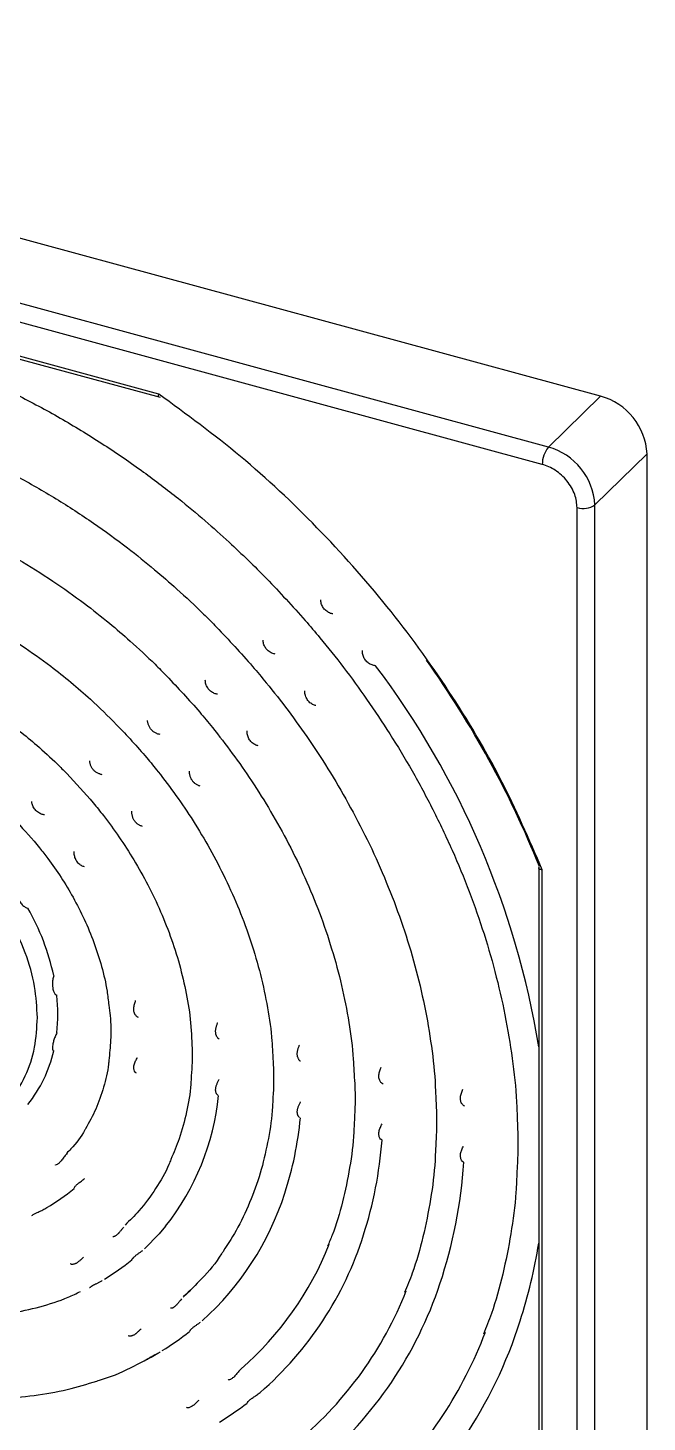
# Model space of a CAD drawing. Header units: millimetres. Extents: x 0 to 3353, y 0 to 2591.
# Drawn here: x 2171.1 to 2218.2, y 779.8 to 885.8 of the extents above; entities that cross this region are included whole.
import ezdxf

# ---------------------------------------------------------------- set-up
doc = ezdxf.new("R2010")
doc.units = ezdxf.units.MM
doc.header["$LTSCALE"] = 12

msp = doc.modelspace()

# ---------------------------------------------------------------- linework, layer by layer
at = {"color": 7, "linetype": 'Continuous', "lineweight": 25}
for p, q in [((2214.63, 857.83), (2111.6, 885.83)), ((2210.67, 853.95), (2107.63, 881.96)), ((2210.2, 852.64), (2107.16, 880.64)), ((2181.04, 857.99), (2136.32, 870.15)), ((2136.42, 869.89), (2181.15, 857.74)), ((2210.67, 853.95), (2214.63, 857.83)), ((2214.2, 849.56), (2218.17, 853.44)), ((2218.17, 753.58), (2218.17, 853.44)), ((2212.85, 749.49), (2212.85, 849.35)), ((2214.2, 749.7), (2214.2, 849.56)), ((2209.93, 822.04), (2209.93, 778.69)), ((2210.2, 778.47), (2210.2, 821.81)), ((2183.46, 789.83), (2182.9, 789.31))]:
    msp.add_line(p, q, dxfattribs=at)
at = {"color": 7, "linetype": 'Continuous', "lineweight": 25, "flags": 128}
msp.add_lwpolyline([(2181.55, 794.71), (2181.06, 794.13), (2179.95, 792.98)], dxfattribs=at)
at = {"color": 7, "linetype": 'Continuous', "lineweight": 25}
for centre, radius, start, end in [((2213.32, 853.15), 4.86, 3.3916, 74.3338), ((2212.24, 852.65), 2.04, 140.5129, 180.3434), ((2209.35, 849.28), 4.86, 3.3916, 74.3338), ((2213.31, 850.82), 1.54, 252.696, 305.3989), ((2138.87, 793.33), 76.7, 22.0018, 35.3977), ((2155.61, 810.03), 17.84, 12.0801, 29.8242), ((2160.08, 810.84), 13.29, 353.837, 6.163), ((2163.33, 810.24), 9.97, 321.0929, 347.2952), ((2165.9, 807.85), 13.46, 299.4815, 310.303), ((2169.48, 804.02), 22.21, 312.0218, 342.1616), ((2171.45, 802), 26.39, 310.9518, 342.4796), ((2171.1, 802.44), 24.65, 311.0972, 338.3241), ((2167.94, 805.78), 17.55, 300.7448, 309.0398), ((2173.11, 800.37), 28.76, 310.2297, 338.4374), ((2173.46, 799.94), 30.51, 310.1551, 341.6588), ((2169.98, 803.7), 21.64, 301.5297, 308.2548), ((2175.44, 797.91), 34.67, 309.5495, 342.5363), ((2174.96, 798.41), 33.07, 314.4609, 339.191), ((2172.01, 801.62), 25.73, 302.0648, 307.7198)]:
    msp.add_arc(centre, radius, start, end, dxfattribs=at)
at = {"color": 8, "linetype": 'Continuous', "lineweight": 25}
for centre, radius, start, end in [((2145.03, 797.69), 65.78, 9.326, 37.0593), ((2166.56, 806.59), 19.13, 321.6266, 354.1514), ((2165.67, 805.37), 26.25, 341.9137, 354.7146), ((2166.67, 803.66), 31.44, 342.2203, 355.6254), ((2167.8, 801.93), 36.51, 341.4877, 356.2965), ((2169.99, 799.91), 40.47, 342.1592, 350.7652)]:
    msp.add_arc(centre, radius, start, end, dxfattribs=at)
at = {"color": 7, "linetype": 'Continuous', "lineweight": 25}
for points, knots in [([(2161.12, 861.62), (2161.98, 861.34), (2163.99, 860.7), (2167.12, 859.42), (2170.47, 857.86), (2173.74, 856.09), (2176.88, 854.16), (2179.81, 852.14), (2182.36, 850.2), (2184.52, 848.41), (2186.78, 846.4), (2188.3, 844.9), (2189.24, 843.96)], [0, 0, 0, 0, 0.085507, 0.198542, 0.311005, 0.422556, 0.532488, 0.639086, 0.736783, 0.813721, 0.884977, 1, 1, 1, 1]), ([(2181.07, 857.76), (2181.06, 857.76), (2181.04, 857.78), (2181.02, 857.83), (2181.02, 857.9), (2181.04, 857.96), (2181.04, 857.99)], [0, 0, 0, 0, 0.197144, 0.532173, 0.749633, 1, 1, 1, 1]), ([(2210.2, 821.81), (2209.2, 824.12), (2207.18, 828.75), (2203.18, 835.48), (2198.5, 841.91), (2193.17, 847.89), (2187.36, 853.36), (2183.14, 856.45), (2181.04, 857.99)], [0, 0, 0, 0, 0.165133, 0.331912, 0.5, 0.668098, 0.834872, 1, 1, 1, 1]), ([(2161.16, 855.61), (2162.1, 855.29), (2164.11, 854.62), (2167.14, 853.32), (2170.23, 851.78), (2173.22, 850.07), (2176.03, 848.24), (2178.53, 846.42), (2180.63, 844.73), (2182.56, 843.05), (2184.13, 841.59), (2185.11, 840.59), (2185.44, 840.26)], [0, 0, 0, 0, 0.107702, 0.229435, 0.350272, 0.469567, 0.585805, 0.694447, 0.783696, 0.859201, 0.952396, 1, 1, 1, 1]), ([(2212.85, 849.35), (2212.82, 849.68), (2212.76, 850.2), (2212.43, 850.88), (2212.09, 851.39), (2211.67, 851.83), (2211.05, 852.32), (2210.53, 852.52), (2210.2, 852.64)], [0, 0, 0, 0, 0.239443, 0.369664, 0.5, 0.630221, 0.760557, 1, 1, 1, 1]), ([(2161.11, 849.61), (2161.32, 849.54), (2162.51, 849.19), (2164.66, 848.31), (2167.54, 846.99), (2170.32, 845.48), (2172.94, 843.83), (2175.25, 842.19), (2177.21, 840.65), (2179, 839.1), (2180.45, 837.76), (2181.35, 836.85), (2181.64, 836.55)], [0, 0, 0, 0, 0.027969, 0.1608657, 0.2927622, 0.4229429, 0.5497222, 0.6680132, 0.7649424, 0.8475573, 0.9503281, 1, 1, 1, 1]), ([(2156.71, 844.78), (2157.04, 844.72), (2158.27, 844.5), (2160.4, 843.88), (2163.07, 842.92), (2165.69, 841.75), (2168.21, 840.4), (2170.59, 838.92), (2172.63, 837.46), (2174.37, 836.08), (2176.06, 834.61), (2177.19, 833.5), (2177.84, 832.84)], [0, 0, 0, 0, 0.0443837, 0.1641211, 0.2831677, 0.4011475, 0.5172397, 0.6293843, 0.7373006, 0.814022, 0.8912465, 1, 1, 1, 1]), ([(2189.24, 843.96), (2190.23, 842.91), (2191.62, 841.44), (2193.55, 839.16), (2195.13, 837.18), (2196.9, 834.74), (2198.65, 832.12), (2200.34, 829.32), (2201.92, 826.37), (2203.38, 823.3), (2204.68, 820.15), (2205.81, 816.92), (2206.74, 813.65), (2207.48, 810.35), (2207.99, 807.05), (2208.25, 804.64), (2208.28, 803.35), (2208.28, 803.14)], [0, 0, 0, 0, 0.089516, 0.125507, 0.18525, 0.247185, 0.313533, 0.382684, 0.453989, 0.526937, 0.601169, 0.676429, 0.752532, 0.829351, 0.906799, 0.984823, 1, 1, 1, 1]), ([(2194.28, 841.27), (2194.24, 841.28), (2194.12, 841.29), (2193.87, 841.41), (2193.62, 841.62), (2193.44, 841.9), (2193.36, 842.16), (2193.36, 842.29), (2193.36, 842.34)], [0, 0, 0, 0, 0.082863, 0.285926, 0.50226, 0.704987, 0.903615, 1, 1, 1, 1]), ([(2185.44, 840.26), (2186.37, 839.28), (2187.66, 837.9), (2189.45, 835.76), (2190.91, 833.9), (2192.55, 831.61), (2194.14, 829.15), (2195.67, 826.51), (2197.1, 823.74), (2198.38, 820.86), (2199.5, 817.9), (2200.45, 814.89), (2201.2, 811.84), (2201.74, 808.78), (2202.03, 806.43), (2202.07, 805.13), (2202.08, 804.83)], [0, 0, 0, 0, 0.096189, 0.134925, 0.199205, 0.265837, 0.337208, 0.411578, 0.488249, 0.566673, 0.646467, 0.72736, 0.809164, 0.891751, 0.975044, 1, 1, 1, 1]), ([(2156.71, 838.76), (2157.02, 838.71), (2158.11, 838.53), (2160.02, 837.99), (2162.38, 837.14), (2164.68, 836.09), (2166.85, 834.89), (2168.78, 833.63), (2170.39, 832.43), (2171.88, 831.21), (2173.07, 830.12), (2173.8, 829.38), (2174.05, 829.14)], [0, 0, 0, 0, 0.050004, 0.179864, 0.308668, 0.435734, 0.559407, 0.674666, 0.7695, 0.850353, 0.950752, 1, 1, 1, 1]), ([(2189.9, 838.22), (2189.86, 838.22), (2189.74, 838.24), (2189.49, 838.35), (2189.23, 838.56), (2189.06, 838.84), (2188.98, 839.1), (2188.97, 839.24), (2188.97, 839.28)], [0, 0, 0, 0, 0.0827577, 0.2857073, 0.5022935, 0.7054542, 0.9041052, 1, 1, 1, 1]), ([(2197.52, 837.33), (2197.43, 837.34), (2197.26, 837.37), (2196.98, 837.51), (2196.74, 837.74), (2196.59, 838.03), (2196.52, 838.3), (2196.52, 838.44), (2196.52, 838.48)], [0, 0, 0, 0, 0.182565, 0.364616, 0.553946, 0.731765, 0.91148, 1, 1, 1, 1]), ([(2181.64, 836.55), (2182.5, 835.64), (2183.69, 834.37), (2185.33, 832.39), (2186.67, 830.65), (2188.15, 828.53), (2189.59, 826.23), (2190.95, 823.78), (2192.19, 821.2), (2193.29, 818.53), (2194.22, 815.79), (2194.98, 813), (2195.52, 810.2), (2195.82, 808.03), (2195.86, 806.81), (2195.88, 806.51)], [0, 0, 0, 0, 0.104651, 0.146868, 0.216902, 0.289489, 0.367222, 0.4482, 0.531662, 0.617013, 0.703844, 0.791869, 0.8809, 0.970818, 1, 1, 1, 1]), ([(2185.51, 835.16), (2185.48, 835.17), (2185.35, 835.18), (2185.11, 835.29), (2184.85, 835.5), (2184.67, 835.78), (2184.59, 836.04), (2184.59, 836.18), (2184.58, 836.22)], [0, 0, 0, 0, 0.082616, 0.285409, 0.502321, 0.706065, 0.904759, 1, 1, 1, 1]), ([(2192.98, 834.31), (2192.94, 834.31), (2192.82, 834.34), (2192.59, 834.46), (2192.36, 834.68), (2192.21, 834.97), (2192.14, 835.24), (2192.14, 835.38), (2192.14, 835.43)], [0, 0, 0, 0, 0.08395, 0.288028, 0.499944, 0.699204, 0.90101, 1, 1, 1, 1]), ([(2177.84, 832.84), (2178.62, 832.02), (2179.71, 830.86), (2181.18, 829.04), (2182.38, 827.45), (2183.7, 825.5), (2184.96, 823.39), (2186.13, 821.13), (2187.18, 818.77), (2188.08, 816.33), (2188.81, 813.83), (2189.33, 811.31), (2189.62, 809.41), (2189.67, 808.38), (2189.68, 808.17)], [0, 0, 0, 0, 0.115793, 0.162601, 0.240213, 0.320638, 0.406738, 0.496399, 0.58878, 0.683228, 0.779303, 0.876712, 0.975276, 1, 1, 1, 1]), ([(2181.14, 832.1), (2181.1, 832.11), (2181.03, 832.12), (2180.93, 832.15), (2180.84, 832.19), (2180.74, 832.24), (2180.66, 832.29), (2180.6, 832.34), (2180.54, 832.39), (2180.48, 832.46), (2180.41, 832.54), (2180.35, 832.63), (2180.3, 832.73), (2180.26, 832.83), (2180.22, 832.93), (2180.2, 833.03), (2180.19, 833.11), (2180.18, 833.15), (2180.18, 833.16)], [0, 0, 0, 0, 0.082483, 0.148963, 0.215439, 0.284886, 0.356004, 0.391872, 0.427161, 0.502344, 0.569307, 0.636268, 0.706914, 0.772132, 0.837347, 0.905554, 0.975844, 1, 1, 1, 1]), ([(2188.59, 831.25), (2188.56, 831.25), (2188.44, 831.28), (2188.21, 831.4), (2187.97, 831.62), (2187.82, 831.92), (2187.76, 832.19), (2187.76, 832.33), (2187.76, 832.37)], [0, 0, 0, 0, 0.084035, 0.288185, 0.49976, 0.699004, 0.901346, 1, 1, 1, 1]), ([(2176.75, 829.04), (2176.72, 829.05), (2176.65, 829.06), (2176.55, 829.1), (2176.45, 829.13), (2176.35, 829.18), (2176.28, 829.23), (2176.21, 829.28), (2176.15, 829.33), (2176.09, 829.39), (2176.01, 829.48), (2175.95, 829.57), (2175.9, 829.67), (2175.86, 829.76), (2175.83, 829.86), (2175.8, 829.96), (2175.79, 830.04), (2175.79, 830.08), (2175.79, 830.1)], [0, 0, 0, 0, 0.082176, 0.148543, 0.214905, 0.284208, 0.355538, 0.391511, 0.426906, 0.502284, 0.569646, 0.637006, 0.708107, 0.77338, 0.838649, 0.906937, 0.976772, 1, 1, 1, 1]), ([(2174.05, 829.14), (2174.73, 828.4), (2175.7, 827.37), (2177, 825.73), (2178.05, 824.3), (2179.18, 822.54), (2180.25, 820.64), (2181.21, 818.61), (2182.05, 816.5), (2182.72, 814.32), (2183.2, 812.11), (2183.45, 810.61), (2183.48, 809.87), (2183.49, 809.86)], [0, 0, 0, 0, 0.131758, 0.185146, 0.273615, 0.365254, 0.463312, 0.565373, 0.670484, 0.777919, 0.88721, 0.998077, 1, 1, 1, 1]), ([(2184.2, 828.18), (2184.17, 828.19), (2184.1, 828.2), (2184.01, 828.24), (2183.92, 828.29), (2183.83, 828.35), (2183.76, 828.4), (2183.71, 828.45), (2183.66, 828.51), (2183.6, 828.58), (2183.54, 828.67), (2183.49, 828.76), (2183.45, 828.86), (2183.42, 828.97), (2183.4, 829.07), (2183.38, 829.18), (2183.37, 829.26), (2183.37, 829.31), (2183.37, 829.32)], [0, 0, 0, 0, 0.084218, 0.151204, 0.218189, 0.288381, 0.357461, 0.392307, 0.426577, 0.499615, 0.564917, 0.630214, 0.698794, 0.765451, 0.832104, 0.901744, 0.973321, 1, 1, 1, 1]), ([(2171.82, 810.57), (2171.77, 809.81), (2171.68, 808.23), (2170.95, 806.06), (2169.74, 804.11), (2168.03, 802.53), (2165.93, 801.45), (2163.58, 800.91), (2161.13, 800.89), (2158.68, 801.34), (2156.23, 802.22), (2153.78, 803.57), (2151.43, 805.39), (2149.33, 807.62), (2147.62, 810.12), (2146.4, 812.73), (2145.7, 815.29), (2145.47, 817.73), (2145.7, 820.04), (2146.4, 822.23), (2147.62, 824.18), (2149.33, 825.75), (2151.43, 826.83), (2153.78, 827.37), (2156.23, 827.39), (2158.68, 826.94), (2161.13, 826.06), (2163.58, 824.71), (2165.93, 822.89), (2168.03, 820.66), (2169.74, 818.16), (2170.95, 815.55), (2171.68, 812.98), (2171.77, 811.36), (2171.82, 810.57)], [0, 0, 0, 0, 0.029129, 0.060003, 0.09216, 0.125, 0.15784, 0.189997, 0.220871, 0.25, 0.279129, 0.310003, 0.34216, 0.375, 0.40784, 0.439997, 0.470871, 0.5, 0.529129, 0.560003, 0.59216, 0.625, 0.65784, 0.689997, 0.720871, 0.75, 0.779129, 0.810003, 0.84216, 0.875, 0.90784, 0.939997, 0.970871, 1, 1, 1, 1]), ([(2172.36, 825.99), (2172.32, 825.99), (2172.2, 826.01), (2171.95, 826.11), (2171.68, 826.31), (2171.49, 826.59), (2171.4, 826.84), (2171.39, 826.97), (2171.38, 827.01)], [0, 0, 0, 0, 0.081578, 0.283118, 0.502042, 0.709945, 0.909348, 1, 1, 1, 1]), ([(2179.81, 825.11), (2179.77, 825.12), (2179.71, 825.14), (2179.61, 825.18), (2179.52, 825.23), (2179.44, 825.28), (2179.37, 825.34), (2179.32, 825.39), (2179.26, 825.45), (2179.21, 825.52), (2179.15, 825.61), (2179.1, 825.7), (2179.06, 825.8), (2179.03, 825.91), (2179.01, 826.01), (2179, 826.12), (2178.99, 826.21), (2178.99, 826.25), (2178.99, 826.27)], [0, 0, 0, 0, 0.084429, 0.151468, 0.218507, 0.288778, 0.357667, 0.392415, 0.426591, 0.499406, 0.564739, 0.630069, 0.698648, 0.765684, 0.832717, 0.902764, 0.974007, 1, 1, 1, 1]), ([(2170.25, 825.43), (2170.84, 824.8), (2171.67, 823.9), (2172.76, 822.48), (2173.64, 821.23), (2174.56, 819.69), (2175.41, 818.04), (2176.14, 816.27), (2176.72, 814.45), (2177.1, 812.84), (2177.2, 811.87), (2177.24, 811.51)], [0, 0, 0, 0, 0.156662, 0.220324, 0.325717, 0.434806, 0.551445, 0.672746, 0.797606, 0.925217, 1, 1, 1, 1]), ([(2175.39, 822.04), (2175.36, 822.05), (2175.24, 822.07), (2175.02, 822.21), (2174.8, 822.44), (2174.66, 822.74), (2174.6, 823.01), (2174.61, 823.16), (2174.61, 823.2)], [0, 0, 0, 0, 0.084779, 0.28955, 0.499241, 0.698835, 0.905087, 1, 1, 1, 1]), ([(2210.2, 821.81), (2210.16, 821.81), (2210.1, 821.82), (2210.01, 821.85), (2209.96, 821.89), (2209.93, 821.93), (2209.93, 821.95), (2209.93, 821.96)], [0, 0, 0, 0, 0.224902, 0.420263, 0.72131, 0.909964, 1, 1, 1, 1]), ([(2170.21, 820.31), (2170.21, 820.21), (2170.21, 820.02), (2170.3, 819.7), (2170.45, 819.4), (2170.65, 819.14), (2170.88, 818.96), (2171.02, 818.92), (2171.09, 818.9)], [0, 0, 0, 0, 0.169301, 0.338568, 0.498567, 0.672184, 0.845794, 1, 1, 1, 1]), ([(2173.06, 813.76), (2173.03, 813.66), (2172.97, 813.45), (2172.95, 813.11), (2172.98, 812.79), (2173.05, 812.52), (2173.16, 812.33), (2173.25, 812.29), (2173.29, 812.27)], [0, 0, 0, 0, 0.171842, 0.343601, 0.501438, 0.672876, 0.844371, 1, 1, 1, 1]), ([(2177.24, 811.51), (2177.28, 811.25), (2177.4, 810.35), (2177.42, 808.93), (2177.3, 807.83), (2177.25, 807.32)], [0, 0, 0, 0, 0.183247, 0.622143, 1, 1, 1, 1]), ([(2179.51, 810.58), (2179.46, 810.6), (2179.36, 810.65), (2179.21, 810.84), (2179.13, 811.11), (2179.15, 811.43), (2179.21, 811.69), (2179.27, 811.83), (2179.28, 811.88)], [0, 0, 0, 0, 0.18064, 0.360442, 0.555752, 0.741231, 0.919125, 1, 1, 1, 1]), ([(2185.63, 808.93), (2185.61, 808.95), (2185.57, 808.97), (2185.52, 809.03), (2185.48, 809.09), (2185.44, 809.16), (2185.41, 809.23), (2185.39, 809.29), (2185.38, 809.35), (2185.37, 809.43), (2185.36, 809.53), (2185.37, 809.64), (2185.38, 809.74), (2185.41, 809.84), (2185.43, 809.94), (2185.47, 810.05), (2185.5, 810.13), (2185.52, 810.17), (2185.52, 810.18)], [0, 0, 0, 0, 0.082176, 0.148543, 0.214905, 0.284208, 0.355538, 0.391511, 0.426906, 0.502284, 0.569646, 0.637006, 0.708107, 0.77338, 0.838649, 0.906937, 0.976772, 1, 1, 1, 1]), ([(2173.29, 809.41), (2173.24, 809.31), (2173.15, 809.12), (2173.04, 808.8), (2172.98, 808.5), (2172.95, 808.26), (2172.98, 808.09), (2173.03, 808.06), (2173.06, 808.04)], [0, 0, 0, 0, 0.169301, 0.338568, 0.498567, 0.672184, 0.845794, 1, 1, 1, 1]), ([(2183.49, 809.86), (2183.54, 809.13), (2183.63, 807.69), (2183.53, 806.31), (2183.48, 805.63)], [0, 0, 0, 0, 0.505704, 1, 1, 1, 1]), ([(2189.68, 808.17), (2189.72, 807.54), (2189.82, 806.09), (2189.74, 804.7), (2189.69, 803.92)], [0, 0, 0, 0, 0.438405, 1, 1, 1, 1]), ([(2191.82, 807.25), (2191.81, 807.26), (2191.77, 807.29), (2191.72, 807.34), (2191.68, 807.4), (2191.64, 807.48), (2191.62, 807.54), (2191.6, 807.6), (2191.58, 807.67), (2191.57, 807.75), (2191.57, 807.85), (2191.58, 807.95), (2191.6, 808.05), (2191.62, 808.15), (2191.65, 808.25), (2191.69, 808.35), (2191.72, 808.44), (2191.73, 808.48), (2191.74, 808.49)], [0, 0, 0, 0, 0.082483, 0.148963, 0.215439, 0.284886, 0.356004, 0.391872, 0.427161, 0.502344, 0.569307, 0.636268, 0.706914, 0.772132, 0.837347, 0.905554, 0.975844, 1, 1, 1, 1]), ([(2177.25, 807.32), (2177.24, 807.23), (2177.18, 806.52), (2176.86, 805.26), (2176.3, 803.6), (2175.75, 802.61), (2175.47, 802.12)], [0, 0, 0, 0, 0.047438, 0.362866, 0.685389, 1, 1, 1, 1]), ([(2179.34, 806.34), (2179.31, 806.36), (2179.23, 806.39), (2179.15, 806.58), (2179.13, 806.84), (2179.21, 807.13), (2179.32, 807.37), (2179.4, 807.51), (2179.42, 807.55)], [0, 0, 0, 0, 0.183132, 0.3658975, 0.5530543, 0.731199, 0.915287, 1, 1, 1, 1]), ([(2198.1, 805.52), (2198.06, 805.55), (2197.96, 805.59), (2197.83, 805.79), (2197.76, 806.05), (2197.79, 806.36), (2197.87, 806.62), (2197.93, 806.76), (2197.95, 806.8)], [0, 0, 0, 0, 0.1816397, 0.3625433, 0.5560417, 0.7377924, 0.9150396, 1, 1, 1, 1]), ([(2185.52, 804.68), (2185.5, 804.69), (2185.48, 804.71), (2185.44, 804.77), (2185.41, 804.83), (2185.39, 804.9), (2185.37, 804.96), (2185.37, 805.02), (2185.36, 805.08), (2185.37, 805.15), (2185.38, 805.25), (2185.4, 805.34), (2185.43, 805.43), (2185.47, 805.53), (2185.51, 805.63), (2185.56, 805.73), (2185.6, 805.81), (2185.62, 805.86), (2185.63, 805.87)], [0, 0, 0, 0, 0.084429, 0.151468, 0.218507, 0.288778, 0.357667, 0.392415, 0.426591, 0.499406, 0.564739, 0.630069, 0.698648, 0.765684, 0.832717, 0.902764, 0.974007, 1, 1, 1, 1]), ([(2195.88, 806.51), (2195.92, 805.88), (2196.01, 804.44), (2195.93, 803.04), (2195.89, 802.26)], [0, 0, 0, 0, 0.438715, 1, 1, 1, 1]), ([(2183.48, 805.63), (2183.48, 805.59), (2183.44, 804.82), (2183.16, 803.38), (2182.68, 801.45), (2182.19, 800.31), (2181.96, 799.79)], [0, 0, 0, 0, 0.017516, 0.361965, 0.711856, 1, 1, 1, 1]), ([(2202.08, 804.83), (2202.12, 804.12), (2202.2, 802.67), (2202.12, 801.28), (2202.08, 800.58)], [0, 0, 0, 0, 0.495671, 1, 1, 1, 1]), ([(2204.3, 803.84), (2204.25, 803.86), (2204.16, 803.91), (2204.03, 804.1), (2203.96, 804.37), (2203.99, 804.67), (2204.08, 804.93), (2204.14, 805.07), (2204.16, 805.12)], [0, 0, 0, 0, 0.1817641, 0.3628075, 0.5560155, 0.7372472, 0.914456, 1, 1, 1, 1]), ([(2189.69, 803.92), (2189.69, 803.88), (2189.66, 803.01), (2189.39, 801.37), (2188.88, 799), (2188.09, 796.75), (2187.13, 794.65), (2186.32, 793.4), (2185.93, 792.8)], [0, 0, 0, 0, 0.009141, 0.205612, 0.404521, 0.606246, 0.811266, 1, 1, 1, 1]), ([(2191.74, 802.99), (2191.72, 803), (2191.69, 803.02), (2191.66, 803.08), (2191.62, 803.14), (2191.6, 803.21), (2191.58, 803.27), (2191.58, 803.33), (2191.57, 803.39), (2191.57, 803.46), (2191.59, 803.56), (2191.61, 803.65), (2191.63, 803.75), (2191.67, 803.85), (2191.71, 803.94), (2191.76, 804.04), (2191.8, 804.13), (2191.82, 804.17), (2191.82, 804.18)], [0, 0, 0, 0, 0.084218, 0.151204, 0.218189, 0.288381, 0.357461, 0.392307, 0.426577, 0.499615, 0.564917, 0.630214, 0.698794, 0.765451, 0.832104, 0.901744, 0.973321, 1, 1, 1, 1]), ([(2208.28, 803.14), (2208.32, 802.26), (2208.39, 800.82), (2208.3, 799.43), (2208.27, 798.89)], [0, 0, 0, 0, 0.61339, 1, 1, 1, 1]), ([(2175.47, 802.12), (2175.46, 802.09), (2175.16, 801.52), (2174.68, 800.89), (2174.14, 800.36), (2174.03, 800.25)], [0, 0, 0, 0, 0.037303, 0.798966, 1, 1, 1, 1]), ([(2195.89, 802.26), (2195.88, 802.13), (2195.85, 801.08), (2195.58, 799.16), (2195.04, 796.54), (2194.46, 794.54), (2193.99, 793.47), (2193.87, 793.19)], [0, 0, 0, 0, 0.03922, 0.322303, 0.608317, 0.897649, 1, 1, 1, 1]), ([(2198.02, 801.26), (2197.98, 801.28), (2197.9, 801.32), (2197.79, 801.51), (2197.76, 801.77), (2197.82, 802.06), (2197.93, 802.31), (2198, 802.45), (2198.02, 802.5)], [0, 0, 0, 0, 0.182652, 0.364822, 0.553618, 0.73141, 0.911967, 1, 1, 1, 1]), ([(2202.08, 800.58), (2202.07, 800.28), (2202.03, 798.99), (2201.73, 796.75), (2201.16, 793.89), (2200.49, 791.51), (2199.93, 790.15), (2199.73, 789.66)], [0, 0, 0, 0, 0.07412, 0.331287, 0.590758, 0.852804, 1, 1, 1, 1]), ([(2204.23, 799.57), (2204.19, 799.59), (2204.1, 799.64), (2204, 799.83), (2203.96, 800.09), (2204.02, 800.38), (2204.12, 800.63), (2204.19, 800.77), (2204.22, 800.81)], [0, 0, 0, 0, 0.182601, 0.364701, 0.553795, 0.731597, 0.911671, 1, 1, 1, 1]), ([(2174.08, 800.26), (2174.01, 800.18), (2173.87, 800.02), (2173.67, 799.74), (2173.48, 799.52), (2173.31, 799.39), (2173.19, 799.35), (2173.18, 799.37), (2173.18, 799.37)], [0, 0, 0, 0, 0.175995, 0.351039, 0.5429, 0.717711, 0.88342, 1, 1, 1, 1]), ([(2181.96, 799.79), (2181.91, 799.66), (2181.61, 798.87), (2180.81, 797.55), (2179.71, 795.99), (2178.84, 795.15), (2178.48, 794.8)], [0, 0, 0, 0, 0.063619, 0.403156, 0.751254, 1, 1, 1, 1]), ([(2174.61, 797.6), (2174.6, 797.6), (2174.6, 797.6), (2174.65, 797.71), (2174.79, 797.87), (2175.02, 798.05), (2175.24, 798.2), (2175.35, 798.3), (2175.39, 798.33)], [0, 0, 0, 0, 0.119421, 0.312657, 0.5225601, 0.7218967, 0.9130829, 1, 1, 1, 1]), ([(2208.27, 798.89), (2208.25, 798.36), (2208.19, 796.74), (2207.84, 794.12), (2207.22, 791.04), (2206.52, 788.49), (2205.94, 787.03), (2205.74, 786.51)], [0, 0, 0, 0, 0.120656, 0.366192, 0.613681, 0.863332, 1, 1, 1, 1]), ([(2171.38, 795.54), (2171.38, 795.54), (2171.39, 795.52), (2171.49, 795.59), (2171.67, 795.69), (2171.94, 795.82), (2172.24, 795.95), (2172.43, 796.07), (2172.52, 796.14)], [0, 0, 0, 0, 0.1099, 0.285831, 0.465989, 0.637472, 0.814676, 1, 1, 1, 1]), ([(2178.37, 794.64), (2178.34, 794.6), (2178.29, 794.54), (2178.22, 794.45), (2178.15, 794.37), (2178.08, 794.29), (2178.03, 794.22), (2177.98, 794.17), (2177.94, 794.12), (2177.88, 794.07), (2177.82, 794.02), (2177.76, 793.98), (2177.71, 793.95), (2177.66, 793.93), (2177.62, 793.92), (2177.59, 793.91), (2177.57, 793.91), (2177.56, 793.92), (2177.55, 793.92), (2177.55, 793.92)], [0, 0, 0, 0, 0.08016, 0.1442548, 0.2083463, 0.2752387, 0.3444207, 0.3793243, 0.4136451, 0.4869814, 0.5504295, 0.6138763, 0.6809056, 0.7420071, 0.8031044, 0.8669267, 0.9346357, 0.9687889, 1, 1, 1, 1]), ([(2175.32, 792.36), (2175.29, 792.33), (2175.23, 792.27), (2175.15, 792.19), (2175.07, 792.12), (2174.99, 792.05), (2174.92, 792), (2174.87, 791.96), (2174.82, 791.92), (2174.75, 791.89), (2174.68, 791.85), (2174.62, 791.83), (2174.55, 791.81), (2174.49, 791.81), (2174.44, 791.81), (2174.4, 791.81), (2174.37, 791.82), (2174.35, 791.84), (2174.34, 791.84), (2174.34, 791.85), (2174.34, 791.85)], [0, 0, 0, 0, 0.081224, 0.145444, 0.209663, 0.276984, 0.342758, 0.375946, 0.408568, 0.47825, 0.539352, 0.600449, 0.664566, 0.727616, 0.790661, 0.856397, 0.927512, 0.963405, 0.998678, 1, 1, 1, 1]), ([(2178.99, 792.14), (2178.99, 792.14), (2178.99, 792.14), (2178.99, 792.16), (2179.01, 792.19), (2179.03, 792.22), (2179.06, 792.26), (2179.09, 792.3), (2179.12, 792.33), (2179.16, 792.37), (2179.21, 792.42), (2179.27, 792.47), (2179.35, 792.53), (2179.43, 792.59), (2179.51, 792.65), (2179.6, 792.71), (2179.69, 792.77), (2179.76, 792.82), (2179.8, 792.85), (2179.81, 792.86)], [0, 0, 0, 0, 0.021347, 0.120204, 0.183821, 0.247434, 0.313866, 0.38224, 0.416722, 0.450651, 0.522906, 0.587476, 0.652046, 0.720201, 0.782769, 0.845335, 0.910792, 0.977734, 1, 1, 1, 1]), ([(2185.93, 792.8), (2185.89, 792.73), (2185.43, 791.98), (2184.44, 790.8), (2183.39, 789.8), (2182.91, 789.36)], [0, 0, 0, 0, 0.049359, 0.572506, 1, 1, 1, 1]), ([(2175.78, 790.06), (2175.78, 790.06), (2175.79, 790.05), (2175.8, 790.06), (2175.83, 790.07), (2175.86, 790.1), (2175.9, 790.13), (2175.94, 790.16), (2175.98, 790.18), (2176.02, 790.21), (2176.08, 790.24), (2176.16, 790.28), (2176.24, 790.32), (2176.33, 790.36), (2176.42, 790.41), (2176.52, 790.46), (2176.62, 790.51), (2176.7, 790.55), (2176.74, 790.58), (2176.75, 790.58)], [0, 0, 0, 0, 0.0224298, 0.1221136, 0.1863938, 0.2506732, 0.3180516, 0.3841052, 0.4174234, 0.4501921, 0.5200102, 0.5826547, 0.645295, 0.7110516, 0.7753284, 0.8396027, 0.9067658, 0.9750764, 1, 1, 1, 1]), ([(2161.13, 788.34), (2161.67, 788.23), (2163, 787.98), (2165.12, 787.82), (2167.46, 787.83), (2169.77, 788.07), (2172.01, 788.56), (2173.8, 789.12), (2174.78, 789.6), (2175.09, 789.75)], [0, 0, 0, 0, 0.107032, 0.266588, 0.427904, 0.590961, 0.755852, 0.922784, 1, 1, 1, 1]), ([(2182.77, 789.18), (2182.74, 789.14), (2182.69, 789.08), (2182.62, 788.99), (2182.55, 788.91), (2182.48, 788.83), (2182.42, 788.76), (2182.38, 788.72), (2182.33, 788.67), (2182.27, 788.62), (2182.21, 788.57), (2182.15, 788.53), (2182.1, 788.5), (2182.05, 788.48), (2182.01, 788.47), (2181.97, 788.47), (2181.95, 788.47), (2181.94, 788.47), (2181.94, 788.48), (2181.94, 788.48)], [0, 0, 0, 0, 0.080094, 0.144166, 0.208235, 0.275139, 0.343867, 0.378541, 0.412636, 0.48547, 0.548721, 0.611971, 0.678741, 0.740098, 0.80145, 0.865536, 0.933714, 0.968107, 1, 1, 1, 1]), ([(2179.71, 786.92), (2179.68, 786.88), (2179.62, 786.83), (2179.53, 786.75), (2179.46, 786.68), (2179.38, 786.61), (2179.31, 786.55), (2179.26, 786.51), (2179.21, 786.48), (2179.15, 786.44), (2179.08, 786.4), (2179.01, 786.38), (2178.95, 786.36), (2178.89, 786.35), (2178.84, 786.35), (2178.8, 786.35), (2178.77, 786.36), (2178.75, 786.37), (2178.74, 786.38), (2178.74, 786.38), (2178.74, 786.38)], [0, 0, 0, 0, 0.081047, 0.145266, 0.209483, 0.276776, 0.342858, 0.3762, 0.408977, 0.478978, 0.540374, 0.601764, 0.66623, 0.729127, 0.792021, 0.857621, 0.928353, 0.964052, 0.999135, 1, 1, 1, 1]), ([(2184.2, 787.4), (2184.17, 787.37), (2184.1, 787.32), (2184.01, 787.26), (2183.92, 787.2), (2183.83, 787.14), (2183.76, 787.09), (2183.71, 787.06), (2183.66, 787.02), (2183.6, 786.97), (2183.54, 786.92), (2183.49, 786.87), (2183.45, 786.83), (2183.42, 786.79), (2183.4, 786.75), (2183.38, 786.72), (2183.37, 786.71), (2183.37, 786.7), (2183.37, 786.7), (2183.37, 786.7)], [0, 0, 0, 0, 0.080725, 0.144932, 0.209139, 0.27642, 0.342635, 0.376035, 0.408884, 0.478893, 0.541486, 0.604074, 0.66981, 0.733701, 0.79759, 0.864342, 0.93295, 0.967566, 1, 1, 1, 1]), ([(2176.32, 782.94), (2176.39, 782.96), (2177.29, 783.21), (2178.87, 783.89), (2180.28, 784.67), (2180.97, 785.05)], [0, 0, 0, 0, 0.044039, 0.536421, 1, 1, 1, 1]), ([(2180.18, 784.6), (2180.18, 784.6), (2180.18, 784.59), (2180.2, 784.6), (2180.22, 784.62), (2180.25, 784.64), (2180.29, 784.67), (2180.33, 784.7), (2180.37, 784.73), (2180.41, 784.76), (2180.47, 784.79), (2180.55, 784.83), (2180.63, 784.88), (2180.72, 784.92), (2180.81, 784.97), (2180.9, 785.01), (2181, 785.07), (2181.08, 785.11), (2181.13, 785.14), (2181.14, 785.14)], [0, 0, 0, 0, 0.022324, 0.121945, 0.186172, 0.250397, 0.317697, 0.383932, 0.417342, 0.4502, 0.52023, 0.582841, 0.645448, 0.711203, 0.775113, 0.839021, 0.905792, 0.97442, 1, 1, 1, 1]), ([(2187.3, 783.86), (2187.22, 783.78), (2187.07, 783.63), (2186.87, 783.37), (2186.66, 783.16), (2186.48, 783.05), (2186.35, 783.02), (2186.34, 783.04), (2186.33, 783.05)], [0, 0, 0, 0, 0.175664, 0.350564, 0.538102, 0.710924, 0.878922, 1, 1, 1, 1]), ([(2161.13, 782.3), (2161.98, 782.14), (2163.73, 781.82), (2166.35, 781.6), (2168.99, 781.58), (2171.58, 781.81), (2174.04, 782.24), (2175.58, 782.71), (2176.32, 782.94)], [0, 0, 0, 0, 0.1600906, 0.3280682, 0.4976058, 0.6686814, 0.841357, 1, 1, 1, 1]), ([(2184.09, 781.47), (2184.06, 781.44), (2183.95, 781.34), (2183.76, 781.15), (2183.53, 780.98), (2183.33, 780.9), (2183.18, 780.89), (2183.16, 780.92), (2183.15, 780.94)], [0, 0, 0, 0, 0.080898, 0.276748, 0.479497, 0.667533, 0.858912, 1, 1, 1, 1]), ([(2187.76, 781.27), (2187.76, 781.27), (2187.75, 781.27), (2187.82, 781.37), (2187.97, 781.52), (2188.2, 781.69), (2188.48, 781.86), (2188.65, 782), (2188.74, 782.07)], [0, 0, 0, 0, 0.108024, 0.282296, 0.468701, 0.643789, 0.814538, 1, 1, 1, 1])]:
    msp.add_open_spline(points, degree=3, knots=knots, dxfattribs=at)

doc.saveas('drawing.dxf')
